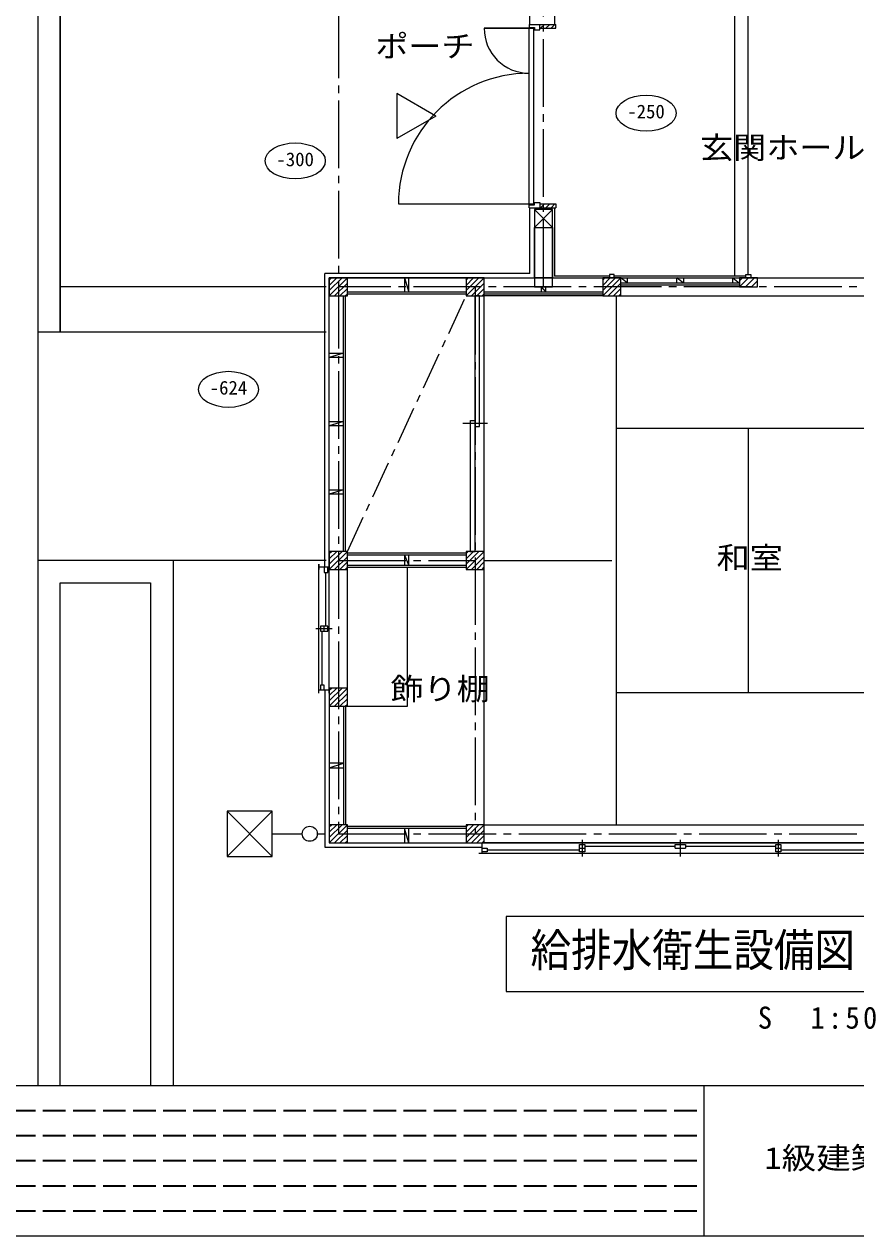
# Model space of a CAD drawing. Units: millimetres, scale not verified. Extents: x -10000 to 10000, y -6925 to 6925.
# Drawn here: x -6525 to -992, y -6925 to 1139 of the extents above; entities that cross this region are included whole.
import ezdxf
from ezdxf.enums import TextEntityAlignment as Align

# ---------------------------------------------------------------- set-up
doc = ezdxf.new("R2010")
doc.units = ezdxf.units.MM
doc.header["$LTSCALE"] = 50
for name, pattern in [('CHAIN1', [8, 5, -1, 1, -1]), ('CHAIN2', [12, 9, -1, 1, -1]), ('DASHED3', [4, 3, -1])]:
    doc.linetypes.add(name, pattern=pattern)
for name, color, linetype, lineweight in [('1-0', 5, 'CHAIN2', 9), ('1-1', 5, 'Continuous', 9), ('1-2', 5, 'Continuous', 9), ('1-3', 5, 'Continuous', 9), ('1-4', 5, 'Continuous', 9), ('1-5', 5, 'Continuous', 9), ('1-8', 5, 'Continuous', 9), ('1-A', 5, 'Continuous', 9), ('1-B', 5, 'Continuous', 9), ('7-5_雨水排水', 7, 'Continuous', 25), ('F-1_図枠', 7, 'Continuous', 25)]:
    doc.layers.add(name, color=color, linetype=linetype, lineweight=lineweight)
doc.layers.add('F-A_文字', color=7, linetype='Continuous')
doc.styles.add('ＭＳ ゴシック', font='')
doc.styles.get('ＭＳ ゴシック').set_extended_font_data('MS Gothic')

msp = doc.modelspace()

# ---------------------------------------------------------------- linework, layer by layer
at = {"layer": '1-0'}
for p, q in [((-4434.51, 3030.63), (-4434.51, -4249.37)), ((-3069.51, -609.37), (-3069.51, 1665.63)), ((115.49, -609.37), (-4434.51, -609.37)), ((-3524.51, -609.37), (-3524.51, -4249.37)), ((-4434.51, -2429.37), (-3524.51, -2429.37))]:
    msp.add_line(p, q, dxfattribs=at)
at = {"layer": '1-0', "linetype": 'Continuous'}
for p, q in [((-6284.51, -909.37), (-6284.51, 2415.63)), ((-6284.51, 2415.63), (-6284.51, -909.37))]:
    msp.add_line(p, q, dxfattribs=at)
at = {"layer": '1-0'}
msp.add_lwpolyline([(-4434.51, -4249.37), (4665.49, -4249.37), (4665.49, 4850.63)], dxfattribs=at)
at = {"layer": '1-1'}
for p, q in [((-2997.01, 1593.13), (-2997.01, 1138.13)), ((-3159.51, 1138.13), (-2997.01, 1138.13)), ((-2997.01, -81.87), (-2997.01, -536.87)), ((-3159.51, -519.37), (-4524.51, -519.37)), ((-4524.51, -2474.37), (-4524.51, -519.37)), ((-2629.51, -536.87), (-2997.01, -536.87)), ((-1722.01, -536.87), (-2599.51, -536.87)), ((-1717.01, -549.37), (-1702.01, -549.37)), ((-1764.51, -596.87), (-2554.51, -596.87)), ((-4387.01, -2369.37), (-4387.01, -669.37)), ((-3584.51, -656.87), (-4374.51, -656.87)), ((-2674.51, -656.87), (-3464.51, -656.87)), ((-3584.51, -2381.87), (-4374.51, -2381.87)), ((-3584.51, -2476.87), (-4374.51, -2476.87)), ((-4387.01, -3399.37), (-4387.01, -4189.37)), ((-3584.51, -4201.87), (-4374.51, -4201.87))]:
    msp.add_line(p, q, dxfattribs=at)
for points in [[(-3159.51, 1138.13), (-3159.51, 1755.63), (-2087.01, 1755.63)], [(-3159.51, -519.37), (-3159.51, -81.87), (-2997.01, -81.87)], [(-4524.51, -3294.37), (-4524.51, -4339.37), (-3479.51, -4339.37)]]:
    msp.add_lwpolyline(points, dxfattribs=at)
at = {"layer": '1-2'}
for p, q in [((-3129.51, -94.37), (-3129.51, -214.37)), ((-3129.51, -94.37), (-3129.51, -609.37)), ((-3009.51, -94.37), (-3129.51, -94.37)), ((-3009.51, -94.37), (-3129.51, -214.37)), ((-3009.51, -214.37), (-3129.51, -94.37)), ((-3009.51, -214.37), (-3009.51, -94.37)), ((-3129.51, -549.37), (-3129.51, -214.37)), ((-3129.51, -214.37), (-3009.51, -214.37)), ((-3009.51, -214.37), (-3009.51, -549.37)), ((-4494.51, -549.37), (-4494.51, -669.37)), ((-4374.51, -549.37), (-4494.51, -549.37)), ((-4494.51, -549.37), (-1644.51, -549.37)), ((-4494.51, -2489.37), (-4494.51, -549.37)), ((-4494.51, -669.37), (-4374.51, -549.37)), ((-4494.51, -634.02), (-4409.87, -549.37)), ((-4494.51, -598.66), (-4445.23, -549.37)), ((-4494.51, -563.31), (-4480.58, -549.37)), ((-3584.51, -549.37), (-4374.51, -549.37)), ((-3994.51, -549.37), (-3994.51, -644.37)), ((-3994.51, -549.37), (-3964.51, -644.37)), ((-3964.51, -644.37), (-3964.51, -549.37)), ((-3464.51, -549.37), (-3584.51, -549.37)), ((-3584.51, -549.37), (-3584.51, -669.37)), ((-3584.51, -669.37), (-3464.51, -549.37)), ((-3584.51, -634.02), (-3499.87, -549.37)), ((-3584.51, -598.66), (-3535.23, -549.37)), ((-3584.51, -563.31), (-3570.58, -549.37)), ((-3464.51, -549.37), (-3129.51, -549.37)), ((-3464.51, -669.37), (-3464.51, -549.37)), ((-3009.51, -549.37), (-3129.51, -549.37)), ((-3009.51, -549.37), (-2674.51, -549.37)), ((-2554.51, -549.37), (-2674.51, -549.37)), ((-2674.51, -549.37), (-2674.51, -669.37)), ((-2674.51, -669.37), (-2554.51, -549.37)), ((-2674.51, -634.02), (-2589.87, -549.37)), ((-2674.51, -598.66), (-2625.23, -549.37)), ((-2674.51, -563.31), (-2660.58, -549.37)), ((-2509.51, -584.37), (-2554.51, -549.37)), ((-2554.51, -669.37), (-2554.51, -549.37)), ((-2509.51, -584.37), (-2509.51, -549.37)), ((-2182.01, -549.37), (-2137.01, -549.37)), ((-2182.01, -584.37), (-2182.01, -549.37)), ((-2137.01, -584.37), (-2182.01, -549.37)), ((-2137.01, -549.37), (-2137.01, -584.37)), ((-1644.51, -549.37), (-1764.51, -549.37)), ((-1704.51, -549.37), (-1764.51, -609.37)), ((-1744.51, -549.37), (-1764.51, -569.37)), ((-1764.51, -549.37), (-1764.51, -609.37)), ((-1664.51, -549.37), (-1724.51, -609.37)), ((-1644.51, -609.37), (-1644.51, -549.37)), ((-4459.16, -669.37), (-4374.51, -584.73)), ((-4423.8, -669.37), (-4374.51, -620.09)), ((-3584.51, -644.37), (-4374.51, -644.37)), ((-3549.16, -669.37), (-3464.51, -584.73)), ((-3513.8, -669.37), (-3464.51, -620.09)), ((-2674.51, -644.37), (-3464.51, -644.37)), ((-3084.51, -609.37), (-3084.51, -644.37)), ((-3084.51, -609.37), (-3054.51, -644.37)), ((-3054.51, -644.37), (-3054.51, -609.37)), ((-2639.16, -669.37), (-2554.51, -584.73)), ((-2603.8, -669.37), (-2554.51, -620.09)), ((-1764.51, -584.37), (-2554.51, -584.37)), ((-2137.01, -584.37), (-2182.01, -584.37)), ((-1764.51, -609.37), (-1644.51, -609.37)), ((-1644.51, -569.37), (-1684.51, -609.37)), ((-4399.51, -2369.37), (-4399.51, -669.37)), ((-4388.45, -669.37), (-4374.51, -655.44)), ((-3584.51, -669.37), (-3464.51, -669.37)), ((-3478.45, -669.37), (-3464.51, -655.44)), ((-2674.51, -669.37), (-2554.51, -669.37)), ((-2568.45, -669.37), (-2554.51, -655.44)), ((-4494.51, -1049.37), (-4399.51, -1049.37)), ((-4399.51, -1049.37), (-4494.51, -1079.37)), ((-4399.51, -1079.37), (-4494.51, -1079.37)), ((-4494.51, -1504.37), (-4399.51, -1504.37)), ((-4399.51, -1504.37), (-4494.51, -1534.37)), ((-4399.51, -1534.37), (-4494.51, -1534.37)), ((-4494.51, -1959.37), (-4399.51, -1959.37)), ((-4399.51, -1959.37), (-4494.51, -1989.37)), ((-4399.51, -1989.37), (-4494.51, -1989.37)), ((-4494.51, -2369.37), (-4494.51, -2489.37)), ((-4374.51, -2369.37), (-4494.51, -2369.37)), ((-4494.51, -2489.37), (-4374.51, -2369.37)), ((-4494.51, -2454.02), (-4409.87, -2369.37)), ((-4494.51, -2418.66), (-4445.23, -2369.37)), ((-4494.51, -2383.31), (-4480.58, -2369.37)), ((-4459.16, -2489.37), (-4374.51, -2404.73)), ((-4374.51, -2489.37), (-4374.51, -2369.37)), ((-3584.51, -2394.37), (-4374.51, -2394.37)), ((-3994.51, -2394.37), (-3994.51, -2464.37)), ((-3994.51, -2394.37), (-3964.51, -2464.37)), ((-3964.51, -2464.37), (-3964.51, -2394.37)), ((-3584.51, -2369.37), (-3584.51, -2489.37)), ((-3464.51, -2369.37), (-3584.51, -2369.37)), ((-3584.51, -2489.37), (-3464.51, -2369.37)), ((-3584.51, -2454.02), (-3499.87, -2369.37)), ((-3584.51, -2418.66), (-3535.23, -2369.37)), ((-3584.51, -2383.31), (-3570.58, -2369.37)), ((-3549.16, -2489.37), (-3464.51, -2404.73)), ((-3464.51, -2489.37), (-3464.51, -2369.37)), ((-4494.51, -2489.37), (-4374.51, -2489.37)), ((-4423.8, -2489.37), (-4374.51, -2440.09)), ((-4388.45, -2489.37), (-4374.51, -2475.44)), ((-3584.51, -2464.37), (-4374.51, -2464.37)), ((-3584.51, -2489.37), (-3464.51, -2489.37)), ((-3513.8, -2489.37), (-3464.51, -2440.09)), ((-3478.45, -2489.37), (-3464.51, -2475.44)), ((-4494.51, -3279.37), (-4494.51, -3399.37)), ((-4374.51, -3279.37), (-4494.51, -3279.37)), ((-4494.51, -3399.37), (-4374.51, -3279.37)), ((-4494.51, -3364.02), (-4409.87, -3279.37)), ((-4494.51, -3328.66), (-4445.23, -3279.37)), ((-4494.51, -3293.31), (-4480.58, -3279.37)), ((-4374.51, -3399.37), (-4374.51, -3279.37)), ((-4459.16, -3399.37), (-4374.51, -3314.73)), ((-4423.8, -3399.37), (-4374.51, -3350.09)), ((-4388.45, -3399.37), (-4374.51, -3385.44)), ((-4494.51, -3399.37), (-4374.51, -3399.37)), ((-4399.51, -3399.37), (-4399.51, -4189.37)), ((-4399.51, -3779.37), (-4494.51, -3779.37)), ((-4494.51, -3809.37), (-4399.51, -3779.37)), ((-4494.51, -3809.37), (-4399.51, -3809.37)), ((-4494.51, -4189.37), (-4494.51, -4309.37)), ((-4374.51, -4189.37), (-4494.51, -4189.37)), ((-4494.51, -4309.37), (-4374.51, -4189.37)), ((-4494.51, -4274.02), (-4409.87, -4189.37)), ((-4494.51, -4238.66), (-4445.23, -4189.37)), ((-4494.51, -4203.31), (-4480.58, -4189.37)), ((-4374.51, -4309.37), (-4374.51, -4189.37)), ((-3584.51, -4189.37), (-3584.51, -4309.37)), ((-3464.51, -4189.37), (-3584.51, -4189.37)), ((-3584.51, -4309.37), (-3464.51, -4189.37)), ((-3584.51, -4274.02), (-3499.87, -4189.37)), ((-3584.51, -4238.66), (-3535.23, -4189.37)), ((-3584.51, -4203.31), (-3570.58, -4189.37)), ((-3464.51, -4309.37), (-3464.51, -4189.37)), ((-4459.16, -4309.37), (-4374.51, -4224.73)), ((-4423.8, -4309.37), (-4374.51, -4260.09)), ((-3584.51, -4214.37), (-4374.51, -4214.37)), ((-3994.51, -4214.37), (-3994.51, -4309.37)), ((-3964.51, -4309.37), (-3994.51, -4214.37)), ((-3964.51, -4309.37), (-3964.51, -4214.37)), ((-3549.16, -4309.37), (-3464.51, -4224.73)), ((-3513.8, -4309.37), (-3464.51, -4260.09)), ((-4494.51, -4309.37), (-4374.51, -4309.37)), ((-4388.45, -4309.37), (-4374.51, -4295.44)), ((-3584.51, -4309.37), (-3464.51, -4309.37)), ((-3478.45, -4309.37), (-3464.51, -4295.44))]:
    msp.add_line(p, q, dxfattribs=at)
for points in [[(-3129.51, -609.37), (-3009.51, -609.37), (-3009.51, -94.37)], [(-4494.51, -669.37), (-4374.51, -669.37), (-4374.51, -549.37)], [(-1809.51, -584.37), (-1809.51, -549.37), (-1764.51, -584.37)], [(-4494.51, -3279.37), (-4494.51, -4309.37), (-3464.51, -4309.37)]]:
    msp.add_lwpolyline(points, dxfattribs=at)
at = {"layer": '1-3'}
for p, q in [((-3164.51, 1138.13), (-2987.01, 1138.13)), ((-3088.62, 1113.13), (-3063.62, 1138.13)), ((-3053.26, 1113.13), (-3028.26, 1138.13)), ((-3017.91, 1113.13), (-2992.91, 1138.13)), ((-2987.01, 1113.13), (-2987.01, 1138.13)), ((-3164.51, 1113.13), (-3464.51, 1113.13)), ((-3464.51, 1113.13), (-3134.51, 1113.13)), ((-3164.51, 480.63), (-3164.51, 1113.13)), ((-3164.51, -56.87), (-3164.51, 1113.13)), ((-3094.51, 1113.13), (-2987.01, 1113.13)), ((-4034.51, -56.87), (-3164.51, -56.87)), ((-3094.51, -56.87), (-2987.01, -56.87)), ((-3088.62, -81.87), (-3063.62, -56.87)), ((-3053.26, -81.87), (-3028.26, -56.87)), ((-3017.91, -81.87), (-2992.91, -56.87)), ((-2987.01, -56.87), (-2987.01, -81.87)), ((-3164.51, -81.87), (-2987.01, -81.87)), ((-1644.51, -549.37), (-854.51, -549.37)), ((-3524.51, -2369.37), (-3524.51, -669.37)), ((-2554.51, -669.37), (-854.51, -669.37)), ((-3442.01, -1519.37), (-3607.01, -1519.37)), ((-3554.51, -2369.37), (-3554.51, -1499.37)), ((-3554.51, -1499.37), (-3524.51, -1499.37)), ((-3558.8, -2369.37), (-3524.51, -2369.37)), ((-4564.51, -2454.37), (-4564.51, -2489.37)), ((-4564.51, -3314.37), (-4564.51, -2454.37)), ((-4494.51, -2474.37), (-4564.51, -2474.37)), ((-4564.51, -3279.37), (-4564.51, -2489.37)), ((-4494.51, -2454.37), (-4494.51, -2489.37)), ((-4494.51, -3314.37), (-4494.51, -2454.37)), ((-4494.51, -3279.37), (-4494.51, -2489.37)), ((-4374.51, -3279.37), (-4374.51, -2489.37)), ((-4517.51, -2867.37), (-4517.51, -2509.37)), ((-4474.51, -2884.37), (-4584.51, -2884.37)), ((-4541.51, -3259.37), (-4541.51, -2901.37)), ((-4529.51, -2901.37), (-4529.51, -2867.37)), ((-4494.51, -3294.37), (-4564.51, -3294.37)), ((-3464.51, -4189.37), (-854.51, -4189.37)), ((-3499.51, -4309.37), (-819.51, -4309.37)), ((-3479.51, -4309.37), (-3479.51, -4379.37)), ((-854.51, -4309.37), (-3464.51, -4309.37)), ((-2829.01, -4344.37), (-2795.01, -4344.37)), ((-2812.01, -4289.37), (-2812.01, -4399.37)), ((-2795.01, -4332.37), (-2193.51, -4332.37)), ((-2193.51, -4344.37), (-2193.51, -4320.37)), ((-2193.51, -4344.37), (-2125.51, -4344.37)), ((-2159.51, -4289.37), (-2159.51, -4399.37)), ((-2125.51, -4332.37), (-1527.01, -4332.37)), ((-1524.01, -4344.37), (-1490.01, -4344.37)), ((-1507.01, -4289.37), (-1507.01, -4399.37)), ((-3499.51, -4379.37), (-819.51, -4379.37)), ((-3464.51, -4379.37), (-854.51, -4379.37)), ((-3444.51, -4356.37), (-2829.01, -4356.37)), ((-1490.01, -4356.37), (-874.51, -4356.37))]:
    msp.add_line(p, q, dxfattribs=at)
for points in [[(-3164.51, 1138.13), (-3164.51, 1118.13), (-3129.51, 1118.13), (-3129.51, 1103.13), (-3094.51, 1103.13), (-3094.51, 1138.13)], [(-4034.51, -56.87), (-3134.51, -56.87), (-3134.51, 1113.13)], [(-3164.51, -81.87), (-3164.51, -61.87), (-3129.51, -61.87), (-3129.51, -46.87), (-3094.51, -46.87), (-3094.51, -81.87)], [(-3524.51, -1539.37), (-3494.51, -1539.37), (-3494.51, -669.37), (-3524.51, -669.37)], [(-4529.51, -2474.37), (-4529.51, -2509.37), (-4505.51, -2509.37), (-4505.51, -2474.37)], [(-4529.51, -3294.37), (-4529.51, -3259.37), (-4553.51, -3259.37), (-4553.51, -3294.37)], [(-3479.51, -4344.37), (-3444.51, -4344.37), (-3444.51, -4368.37), (-3479.51, -4368.37)], [(-2193.51, -4320.37), (-2125.51, -4320.37), (-2125.51, -4344.37)]]:
    msp.add_lwpolyline(points, dxfattribs=at)
for points in [[(-4505.51, -2901.37), (-4505.51, -2867.37), (-4553.51, -2867.37), (-4553.51, -2901.37)], [(-2829.01, -4320.37), (-2795.01, -4320.37), (-2795.01, -4368.37), (-2829.01, -4368.37)], [(-1524.01, -4320.37), (-1490.01, -4320.37), (-1490.01, -4368.37), (-1524.01, -4368.37)]]:
    msp.add_lwpolyline(points, close=True, dxfattribs=at)
for centre, radius, start, end in [((-3164.51, 1113.13), 300, 180, 270), ((-3164.51, -56.87), 870, 90, 180)]:
    msp.add_arc(centre, radius, start, end, dxfattribs=at)
at = {"layer": '1-4'}
for p, q in [((-2629.51, -526.87), (-2629.51, -549.37)), ((-1689.51, -526.87), (-1689.51, -549.37)), ((-3464.51, -2369.37), (-3464.51, -669.37)), ((-2674.51, -669.37), (-3464.51, -669.37))]:
    msp.add_line(p, q, dxfattribs=at)
for points in [[(-2599.51, -549.37), (-2599.51, -526.87), (-2629.51, -526.87)], [(-1722.01, -549.37), (-1722.01, -526.87), (-1689.51, -526.87)]]:
    msp.add_lwpolyline(points, dxfattribs=at)
at = {"layer": '1-5'}
for p, q in [((-1797.01, -536.87), (-1797.01, 1193.13)), ((-1707.01, -524.37), (-1707.01, 1193.13)), ((-4524.51, -609.37), (-6284.51, -609.37)), ((-2584.51, -4189.37), (-2584.51, -669.37)), ((-4524.51, -909.37), (-6284.51, -909.37)), ((-2584.51, -1549.37), (-824.51, -1549.37)), ((-1704.51, -3309.37), (-1704.51, -1549.37)), ((-3464.51, -2429.37), (-2614.51, -2429.37)), ((-3464.51, -4189.37), (-3464.51, -2489.37)), ((-2584.51, -3309.37), (-824.51, -3309.37))]:
    msp.add_line(p, q, dxfattribs=at)
msp.add_lwpolyline([(-4374.51, -3399.37), (-3974.51, -3399.37), (-3974.51, -2476.87)], dxfattribs=at)
at = {"layer": '1-8'}
for p, q in [((-6434.51, 6925), (-6434.51, -5925)), ((-4514.51, -609.37), (-6284.51, -609.37)), ((-4514.51, -909.37), (-6434.51, -909.37)), ((-4514.51, -2429.37), (-6434.51, -2429.37)), ((-5534.51, -2429.37), (-5534.51, -5925)), ((-6284.51, -2579.37), (-5684.51, -2579.37)), ((-6284.51, -5925), (-6284.51, -2579.37)), ((-5684.51, -2579.37), (-5684.51, -5925))]:
    msp.add_line(p, q, dxfattribs=at)
at = {"layer": '1-A'}
for p, q in [((-3784.93, 528.13), (-4044.73, 678.13)), ((-4044.73, 678.13), (-4044.73, 378.13)), ((-3784.93, 528.13), (-4044.73, 378.13))]:
    msp.add_line(p, q, dxfattribs=at)
at = {"layer": '1-B', "linetype": 'CHAIN1'}
msp.add_line((-4374.51, -2369.37), (-3584.51, -669.37), dxfattribs=at)
at = {"layer": '1-B'}
for centre in [(-2386.66, 547.7), (-4721.34, 229.33), (-5165.14, -1290.91)]:
    msp.add_ellipse(centre, major_axis=(200, 0), ratio=0.6, dxfattribs=at)
at = {"layer": '7-5_雨水排水'}
for p, q in [((-4874.51, -4399.37), (-5174.51, -4099.37)), ((-4874.51, -4099.37), (-5174.51, -4399.37)), ((-4874.51, -4249.37), (-4674.51, -4249.37)), ((-4574.51, -4249.37), (-4524.51, -4249.37))]:
    msp.add_line(p, q, dxfattribs=at)
msp.add_lwpolyline([(-5174.51, -4099.37), (-5174.51, -4399.37), (-4874.51, -4399.37), (-4874.51, -4099.37)], close=True, dxfattribs=at)
msp.add_circle((-4624.51, -4249.37), 50, dxfattribs=at)
at = {"layer": 'F-1_図枠'}
for p, q in [((-10000, -5925), (10000, -5925)), ((-2000, -6925), (-2000, -5925)), ((-10000, -6925), (10000, -6925))]:
    msp.add_line(p, q, dxfattribs=at)
at = {"layer": 'F-1_図枠', "color": 4, "linetype": 'DASHED3', "lineweight": 35}
for p, q in [((-10000, -6091.67), (-2000, -6091.67)), ((-10000, -6258.33), (-2000, -6258.33)), ((-10000, -6425), (-2000, -6425)), ((-10000, -6591.67), (-2000, -6591.67)), ((-10000, -6758.33), (-2000, -6758.33))]:
    msp.add_line(p, q, dxfattribs=at)
at = {"layer": 'F-1_図枠'}
msp.add_lwpolyline([(-3318.24, -5298.92), (-818.24, -5298.92), (-818.24, -4798.92), (-3318.24, -4798.92)], close=True, dxfattribs=at)

# ---------------------------------------------------------------- texts
at = {"layer": '1-A', "style": 'ＭＳ ゴシック', "width": 1.1}
for s, p in [('ポーチ', (-4188.08, 876.11)), ('玄関ホール', (-2027.01, 200.63)), ('和室', (-1917.01, -2529.37)), ('飾り棚', (-4087.01, -3401.87))]:
    msp.add_text(s, height=146.6, dxfattribs=at).set_placement(p, align=Align.BOTTOM_LEFT)
at = {"layer": '1-B', "style": 'ＭＳ ゴシック'}
for s, p in [('-250', (-2511.66, 485.2)), ('-300', (-4846.34, 166.83)), ('-624', (-5290.14, -1353.41))]:
    msp.add_text(s, height=91.64, dxfattribs=at).set_placement(p, align=Align.BOTTOM_LEFT)
at = {"layer": 'F-A_文字', "color": 3, "style": 'ＭＳ ゴシック', "width": 0.9}
msp.add_text('給排水衛生設備図', height=219.9, dxfattribs=at).set_placement((-3155.74, -5198.92), align=Align.BOTTOM_LEFT)
at = {"layer": 'F-A_文字', "style": 'ＭＳ ゴシック', "width": 1.15}
msp.add_text('1級建築士事務所', height=146.6, dxfattribs=at).set_placement((-1600, -6525), align=Align.BOTTOM_LEFT)
at = {"layer": 'F-A_文字', "insert": (-1643.24, -5548.92), "char_height": 146.6, "attachment_point": 7, "style": 'ＭＳ ゴシック'}
msp.add_mtext('\\T1.23;\\W0.95;S\u30001:50', dxfattribs=at)

doc.saveas('drawing.dxf')
